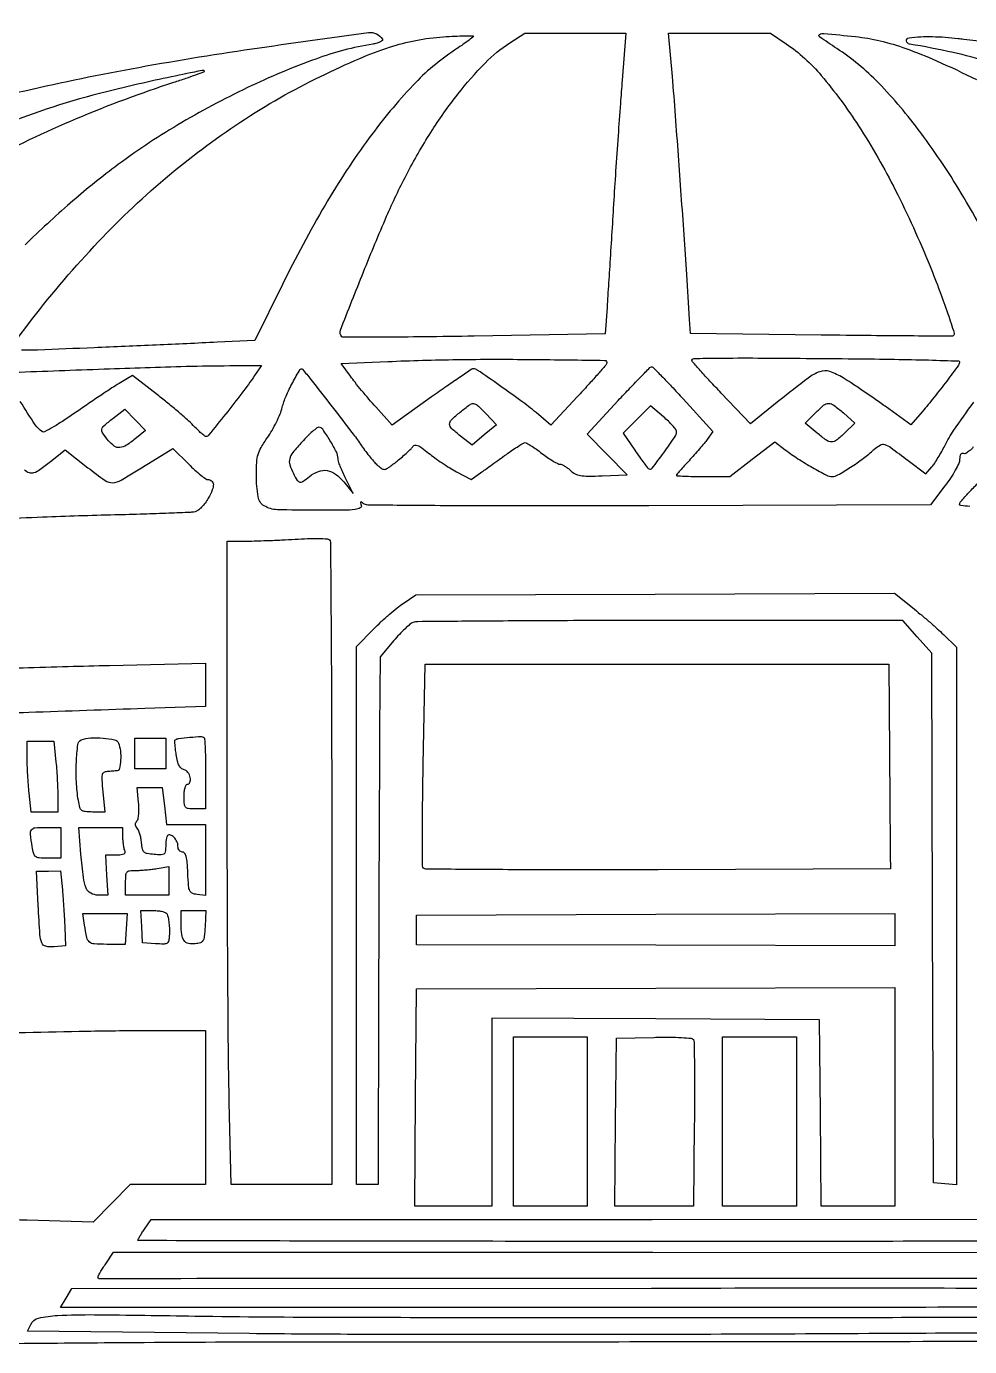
# Model space of a CAD drawing. Header units: millimetres. Extents: x 7 to 202, y 10 to 284.
# Drawn here: x 70.53 to 81.02, y 67.73 to 82.41 of the extents above; entities that cross this region are included whole.
import ezdxf

# ---------------------------------------------------------------- set-up
doc = ezdxf.new("R2010")
doc.units = ezdxf.units.MM
doc.layers.add('CUT', color=1, linetype='Continuous')
doc.layers.add('ENGRAVE', color=7, linetype='Continuous')

msp = doc.modelspace()

# ---------------------------------------------------------------- linework, layer by layer
at = {"layer": 'CUT'}
msp.add_circle((77.5, 76), 20, dxfattribs=at)
at = {"layer": 'ENGRAVE', "extrusion": (0, 0, -1)}
for points in [[(-32.411, 127.361, -0.000002), (-32.398, 124.768, -0.000205)], [(-77.201, 105.963, 0.000018), (-68.269, 105.993, 0.000035), (-59.395, 106.023, 0.092839)], [(-81.226, 82.009, -0.024489), (-80.833, 82.116, -0.013825), (-80.348, 82.21, 0.340815), (-80.314, 82.246, 0.407528), (-80.342, 82.281, 0.034009), (-80.602, 82.293, 0.025827), (-80.888, 82.273, -0.000199), (-80.95, 82.265, -0.000025), (-81.086, 82.249, -0.000029), (-81.247, 82.229, -0.000024), (-81.418, 82.208, 0.019855)], [(-70.434, 81.674, 0.011296), (-71.693, 81.936, 0.009447), (-73.039, 82.157, 0.002891), (-74.331, 82.338, 0.295684), (-74.488, 82.263, 0.356766), (-74.486, 82.249, 0.074246), (-74.464, 82.234, 0.048026), (-74.427, 82.22, 0.025625), (-74.379, 82.21, -0.046624), (-73.745, 82.044, -0.024001), (-72.988, 81.726, -0.023106), (-72.211, 81.311, -0.026392), (-71.511, 80.842, -0.018339), (-71.016, 80.442, -0.014655), (-70.513, 79.977, -0.014247)], [(-81.44, 79.61, -0.016338), (-80.95, 80.506, -0.026826), (-80.472, 81.225, -0.031994), (-80.003, 81.778, -0.055522), (-79.539, 82.161, 0.005479), (-79.348, 82.29, 0.537737), (-79.348, 82.318, 0.16752), (-79.396, 82.329, 0.001714), (-79.747, 82.293, 0.033006), (-80.02, 82.246, 0.025826), (-80.307, 82.161, 0.019926), (-80.649, 82.024, 0.008571), (-81.093, 81.816, 0.0188)], [(-70.328, 78.806), (-70.543, 79.088, 0.025231), (-71.281, 79.962, 0.028968), (-72.071, 80.715, 0.030165), (-72.911, 81.345, 0.032755), (-73.8, 81.851, 0.010345), (-74.234, 82.051, 0.024761), (-74.566, 82.176, 0.031031), (-74.859, 82.251, 0.029248), (-75.165, 82.291, 0.004922), (-75.293, 82.298, 0.008276), (-75.4, 82.302, 0.002753), (-75.491, 82.303, 0.43193), (-75.497, 82.297, 0.219866), (-75.492, 82.286, 0.003412), (-75.436, 82.244, 0.008365), (-75.369, 82.196, 0.005352), (-75.289, 82.142, -0.058747), (-74.827, 81.752, -0.029826), (-74.34, 81.166, -0.02602), (-73.849, 80.42, -0.018431), (-73.375, 79.536), (-73.07, 78.915), (-72.65, 78.895, 0.000852), (-71.973, 78.864, 0.000796), (-71.281, 78.834, 0.000427), (-70.653, 78.809, 0.010066), (-70.475, 78.806)], [(-70.053, 80.891, 0.022066), (-71.086, 81.382, 0.021382), (-72.169, 81.786, -0.003393), (-72.303, 81.83, -0.005816), (-72.413, 81.869, -0.001524), (-72.507, 81.904, -0.546041), (-72.508, 81.91, -0.252581), (-72.482, 81.917, -0.000819), (-72.14, 81.846, -0.004613), (-71.781, 81.767, -0.004418), (-71.418, 81.68, -0.035512), (-70.241, 81.297, -0.030034)], [(-68.922, 66.005, 0.000023), (-72.955, 66.007, 0.000044), (-76.966, 66.009, 0.142368)], [(-70.388, 78.562, 0.00025), (-71.394, 78.598, 0.001339), (-72.304, 78.628, 0.007571), (-72.789, 78.635), (-73.142, 78.635), (-73.065, 78.524, 0.010976), (-72.925, 78.33, 0.005926), (-72.744, 78.098, 0.001274), (-72.554, 77.861, 0.226946), (-72.526, 77.848, 0.168251), (-72.511, 77.853, 0.010306), (-72.473, 77.884, 0.014411), (-72.43, 77.924, 0.010111), (-72.383, 77.971, -0.018978), (-72.319, 78.032, -0.005729), (-72.218, 78.121, -0.005731), (-72.102, 78.218, -0.006202), (-71.986, 78.309), (-71.708, 78.525), (-71.559, 78.436, -0.010191), (-71.48, 78.387, -0.002665), (-71.355, 78.305, -0.002707), (-71.214, 78.209, -0.002767), (-71.075, 78.113, 0.008445), (-70.944, 78.025, 0.013222), (-70.829, 77.954, 0.007288), (-70.731, 77.899, 0.268234), (-70.706, 77.9, 0.107981), (-70.626, 77.978, 0.007949), (-70.459, 78.238, 0.004266)], [(-81.057, 77.731, 0.035502), (-81.012, 77.687, 0.039952), (-80.974, 77.659, 0.231119), (-80.949, 77.657, -0.147101), (-80.93, 77.659, -0.190452), (-80.916, 77.649, -0.112564), (-80.907, 77.627, -0.037975), (-80.905, 77.592, 0.106474), (-80.895, 77.547, 0.020419), (-80.857, 77.472, 0.020718), (-80.805, 77.386, 0.016974), (-80.742, 77.299), (-80.58, 77.088), (-77.449, 77.078, 0.000696), (-76.031, 77.075, 0.00213), (-75.07, 77.079, 0.000436), (-74.323, 77.085, 0.170999), (-74.274, 77.103, -0.018725), (-74.253, 77.119, -0.353872), (-74.245, 77.119, -0.289778), (-74.243, 77.11, -0.015212), (-74.252, 77.083, 0.383223), (-74.241, 77.053, 0.091018), (-74.184, 77.036, 0.025197), (-74.057, 77.028, 0.002382), (-73.745, 77.027, 0.009094), (-73.319, 77.034, 0.124713), (-73.172, 77.077, 0.225095), (-73.104, 77.178, 0.038147), (-73.086, 77.415, 0.013826), (-73.09, 77.562, 0.057559), (-73.105, 77.649, 0.062865), (-73.139, 77.727, 0.018547), (-73.209, 77.836, -0.022801), (-73.26, 77.915, -0.016566), (-73.308, 78.007, -0.016796), (-73.349, 78.098, -0.034838), (-73.373, 78.172, 0.04165), (-73.415, 78.295, 0.018589), (-73.489, 78.449, 0.010329), (-73.57, 78.592, 0.511394), (-73.597, 78.595, 0.014593), (-73.692, 78.482, 0.001204), (-73.928, 78.178, 0.001289), (-74.162, 77.874, 0.012946), (-74.255, 77.745, -0.010694), (-74.301, 77.681, -0.009553), (-74.351, 77.617, -0.00963), (-74.399, 77.561, -0.029174), (-74.434, 77.526, -0.042618), (-74.482, 77.489, -0.199115), (-74.516, 77.483, -0.104049), (-74.556, 77.502, -0.007849), (-74.652, 77.575, -0.009213), (-74.709, 77.623, -0.010589), (-74.763, 77.67, -0.009769), (-74.806, 77.712, -0.058445), (-74.825, 77.737, 0.214098), (-74.847, 77.752, 0.145145), (-74.878, 77.748, 0.060074), (-74.925, 77.722, 0.011953), (-75, 77.663, -0.015195), (-75.068, 77.611, -0.009175), (-75.152, 77.553, -0.009187), (-75.237, 77.498, -0.015892), (-75.31, 77.456), (-75.472, 77.37), (-75.579, 77.445, -0.00245), (-75.633, 77.482, -0.00091), (-75.707, 77.536, -0.000902), (-75.789, 77.594, -0.001089), (-75.865, 77.649, 0.007639), (-75.935, 77.699, 0.010797), (-76, 77.741, 0.007188), (-76.054, 77.774, 0.132745), (-76.074, 77.779, 0.134094), (-76.093, 77.774, 0.00874), (-76.141, 77.744, 0.01221), (-76.199, 77.705, 0.008782), (-76.261, 77.66, -0.012106), (-76.324, 77.614, -0.015746), (-76.384, 77.575, -0.013399), (-76.436, 77.546, -0.122388), (-76.461, 77.54, 0.105953), (-76.482, 77.535, 0.029056), (-76.513, 77.519, 0.027999), (-76.546, 77.497, 0.025953), (-76.578, 77.47, -0.069876), (-76.629, 77.433, -0.076795), (-76.688, 77.414, -0.043054), (-76.773, 77.407, -0.008134), (-76.93, 77.41), (-77.207, 77.42), (-76.985, 77.648), (-76.762, 77.875), (-77.108, 78.247, 0.002463), (-77.242, 78.389, 0.003873), (-77.359, 78.51, 0.001074), (-77.461, 78.614, 0.141202), (-77.477, 78.623, 0.259006), (-77.492, 78.619, 0.001877), (-77.59, 78.52, 0.006416), (-77.702, 78.404, 0.003991), (-77.831, 78.265), (-78.162, 77.902), (-78.098, 77.815, 0.014335), (-78.064, 77.771, 0.004733), (-78.012, 77.709, 0.004709), (-77.953, 77.642, 0.005327), (-77.896, 77.578, -0.003978), (-77.842, 77.52, -0.006191), (-77.797, 77.469, -0.002224), (-77.76, 77.424, -0.176398), (-77.757, 77.416, -0.399491), (-77.762, 77.411, -0.001825), (-77.843, 77.407, -0.006753), (-77.939, 77.404, -0.004054), (-78.052, 77.403), (-78.348, 77.403), (-78.599, 77.596), (-78.851, 77.788), (-78.966, 77.7, -0.019344), (-79.107, 77.601, -0.014251), (-79.27, 77.502, -0.010019), (-79.423, 77.419, -0.11986), (-79.488, 77.403, -0.131934), (-79.552, 77.42, -0.012214), (-79.691, 77.505, -0.016807), (-79.835, 77.606, -0.026094), (-79.952, 77.703, 0.054017), (-80.021, 77.753, 0.212815), (-80.072, 77.759, 0.080944), (-80.139, 77.725, 0.004193), (-80.332, 77.581), (-80.53, 77.431), (-80.597, 77.511, -0.026952), (-80.628, 77.552, -0.010359), (-80.666, 77.613, -0.010222), (-80.706, 77.68, -0.0124), (-80.74, 77.745, 0.036416), (-80.841, 77.917, 0.006168), (-81.061, 78.228, 0.001831)], [(-70.509, 77.478, -0.113284), (-70.559, 77.447, -0.161546), (-70.611, 77.446, -0.079059), (-70.679, 77.481, -0.013528), (-70.796, 77.569), (-70.961, 77.701), (-71.213, 77.501, -0.013629), (-71.403, 77.358, -0.173093), (-71.488, 77.334, -0.117011), (-71.582, 77.363, -0.00486), (-71.885, 77.547), (-72.156, 77.714), (-72.331, 77.542, -0.010533), (-72.401, 77.475, -0.014792), (-72.467, 77.419, -0.010992), (-72.523, 77.376, -0.159813), (-72.546, 77.369, 0.17481), (-72.588, 77.353, 0.217278), (-72.607, 77.316, 0.10405), (-72.595, 77.253, 0.030026), (-72.551, 77.162, 0.031178), (-72.516, 77.108, 0.03346), (-72.476, 77.061, 0.035564), (-72.435, 77.025, 0.115089), (-72.403, 77.01, 0.03926), (-72.352, 77.004, 0.000956), (-72.113, 76.994, 0.002075), (-71.832, 76.984, 0.001409), (-71.512, 76.975, -0.003497), (-70.709, 76.95, -0.001914), (-69.726, 76.907, -0.001899)], [(-81.019, 77.07, 0.007448), (-80.917, 77.08, 0.38226), (-80.905, 77.094, 0.183795), (-80.917, 77.125, 0.006062), (-81.008, 77.225, 0.012232), (-81.11, 77.33, 0.0157)], [(-70.431, 67.766, 0.000448), (-71.613, 67.776, 0.001577), (-73.423, 67.783, 0.000196), (-77.361, 67.785, -0.000391), (-80.073, 67.788, -0.000676), (-82.327, 67.795, -0.000055), (-84.329, 67.804, -0.087642)], [(-81.594, 67.882, -0.000572), (-79.894, 67.874, 0.000776), (-78.021, 67.866, 0.000663), (-76.049, 67.864, 0.000668), (-74.256, 67.866, 0.00191), (-73.009, 67.874), (-70.542, 67.9), (-70.578, 67.977, 0.23443), (-70.664, 68.047, 0.042752), (-70.875, 68.076, 0.015428), (-71.286, 68.085, 0.001157), (-72.402, 68.07, -0.003242), (-73.99, 68.057, -0.000477), (-77.205, 68.053, -0.000561), (-80.462, 68.056, -0.001837), (-82.615, 68.069, 0.00109)]]:
    msp.add_lwpolyline(points, format="xyb", dxfattribs=at)
for points in [[(-77.153, 81.808, -0.002181), (-77.133, 81.549, -0.000835), (-77.107, 81.189, -0.000826), (-77.08, 80.797, -0.001016), (-77.057, 80.431, 0.000235), (-77.035, 80.082, 0.000251), (-77.014, 79.741, 0.000238), (-76.995, 79.447, 0.001173), (-76.984, 79.282), (-76.963, 78.987), (-75.508, 78.963, 0.001189), (-74.949, 78.955, 0.001946), (-74.476, 78.951, 0.000212), (-74.053, 78.95, 0.199787), (-74.036, 78.957, 0.297757), (-74.02, 79.029, 0.001854), (-74.277, 79.679, 0.007726), (-74.534, 80.296, 0.017123), (-74.753, 80.756, 0.021632), (-75.025, 81.228, 0.024753), (-75.325, 81.653, 0.026966), (-75.628, 81.999, 0.057046), (-75.903, 82.224), (-76.069, 82.33), (-76.632, 82.33), (-77.195, 82.33)], [(-78.975, 82.213, 0.069892), (-79.367, 81.86, 0.031063), (-79.782, 81.3, 0.027237), (-80.192, 80.584, 0.019688), (-80.573, 79.747, 0.006252), (-80.685, 79.461, 0.009732), (-80.774, 79.212, 0.003759), (-80.844, 78.998, 0.324819), (-80.834, 78.967, 0.15827), (-80.82, 78.963, 0.000087), (-80.396, 78.965, 0.001134), (-79.923, 78.969, 0.00069), (-79.365, 78.975), (-77.911, 78.994), (-77.902, 79.148, -0.00297), (-77.871, 79.649, -0.000612), (-77.81, 80.532, -0.000563), (-77.746, 81.413, -0.003759), (-77.711, 81.851), (-77.669, 82.33), (-78.235, 82.33), (-78.801, 82.33)], [(-76.98, 78.657, 0.046168), (-76.958, 78.627, 0.002076), (-76.874, 78.531, 0.003469), (-76.772, 78.418, 0.002474), (-76.657, 78.292), (-76.361, 77.975), (-76.195, 78.113, -0.015449), (-76.027, 78.245, -0.006316), (-75.79, 78.415, -0.001977), (-75.542, 78.586, -0.151519), (-75.497, 78.601, -0.148996), (-75.48, 78.595, -0.000952), (-75.351, 78.508, -0.003719), (-75.204, 78.407, -0.002351), (-75.034, 78.287), (-74.595, 77.973), (-74.413, 78.176, 0.00576), (-74.337, 78.263, 0.00459), (-74.256, 78.36, 0.004642), (-74.182, 78.45, 0.01165), (-74.131, 78.518), (-74.03, 78.658), (-74.547, 78.681, 0.007362), (-75.317, 78.703, 0.00592), (-76.146, 78.704, 0.001216), (-76.959, 78.694, 0.57553)], [(-79.733, 78.712, 0.002016), (-80.182, 78.706, 0.003363), (-80.56, 78.698, 0.000455), (-80.894, 78.687, 0.409177), (-80.904, 78.677, 0.156287), (-80.892, 78.64, 0.002635), (-80.761, 78.464, 0.007372), (-80.621, 78.283, 0.009668), (-80.488, 78.123), (-80.362, 77.977), (-80.077, 78.183, -0.004117), (-79.955, 78.269, -0.003346), (-79.822, 78.36, -0.003381), (-79.699, 78.443, -0.008789), (-79.609, 78.5, -0.054493), (-79.46, 78.569, -0.170353), (-79.351, 78.568, -0.077038), (-79.219, 78.496, -0.005817), (-78.896, 78.243), (-78.581, 77.99), (-78.255, 78.33, 0.003451), (-78.129, 78.462, 0.00544), (-78.024, 78.578, 0.001674), (-77.934, 78.679, 0.186264), (-77.928, 78.695, 0.404419), (-77.948, 78.715, 0.002632), (-78.218, 78.719, 0.003919), (-78.661, 78.72, 0.000383)], [(-71.737, 78.033), (-71.853, 77.914), (-71.751, 77.831, 0.025976), (-71.641, 77.75, 0.122607), (-71.568, 77.724, 0.177557), (-71.506, 77.74, 0.069243), (-71.44, 77.801, 0.019933), (-71.377, 77.885, 0.203111), (-71.368, 77.927, 0.165502), (-71.391, 77.967, 0.012304), (-71.489, 78.049), (-71.621, 78.153)], [(-75.637, 78.102), (-75.755, 77.979), (-75.62, 77.865), (-75.484, 77.75), (-75.354, 77.853, 0.018428), (-75.255, 77.938, 0.207547), (-75.234, 77.985, 0.207074), (-75.254, 78.032, 0.018338), (-75.352, 78.119, 0.011566), (-75.457, 78.201, 0.177851), (-75.5, 78.214, 0.176366), (-75.542, 78.196, 0.011334)], [(-77.293, 77.694, -0.005028), (-77.345, 77.62, -0.007021), (-77.393, 77.555, -0.004482), (-77.435, 77.501, -0.087215), (-77.451, 77.487, -0.384295), (-77.485, 77.494, -0.006086), (-77.615, 77.666, -0.009189), (-77.736, 77.838, -0.150035), (-77.757, 77.905, -0.167124), (-77.749, 77.927, -0.017791), (-77.714, 77.969, -0.020381), (-77.667, 78.017, -0.015023), (-77.611, 78.066), (-77.466, 78.188), (-77.314, 78.036), (-77.162, 77.885)], [(-79.612, 78.109), (-79.739, 77.996), (-79.627, 77.888, 0.022681), (-79.536, 77.806, 0.170326), (-79.482, 77.787, 0.156366), (-79.425, 77.805, 0.018296), (-79.319, 77.886), (-79.189, 77.994), (-79.301, 78.109, 0.024766), (-79.392, 78.194, 0.177413), (-79.448, 78.214, 0.16237), (-79.506, 78.195, 0.019917)], [(-73.594, 77.789, -0.015939), (-73.491, 77.67, -0.103541), (-73.456, 77.6, -0.145161), (-73.457, 77.533, -0.041753), (-73.497, 77.435, -0.018837), (-73.54, 77.36, -0.212487), (-73.568, 77.341, -0.198165), (-73.601, 77.348, -0.016179), (-73.675, 77.403, 0.077107), (-73.776, 77.46, 0.12937), (-73.872, 77.469, 0.120954), (-73.965, 77.43, 0.062595), (-74.056, 77.343), (-74.161, 77.215), (-74.077, 77.383, 0.011089), (-74.045, 77.451, 0.013227), (-74.017, 77.517, 0.012024), (-73.997, 77.573, 0.079599), (-73.993, 77.602, -0.118103), (-73.975, 77.676, -0.019351), (-73.904, 77.804, -0.014708), (-73.823, 77.928, -0.245866), (-73.781, 77.95, -0.166978), (-73.759, 77.943, -0.013022), (-73.71, 77.903, -0.016633), (-73.653, 77.851, -0.011915)], [(-73.899, 76.7, 0.190985), (-73.909, 76.674, 0.000072), (-73.917, 75.632, 0.00111), (-73.922, 74.474, 0.000673), (-73.924, 73.103), (-73.924, 69.533), (-73.365, 69.533), (-72.806, 69.533), (-72.784, 70.448, 0.003599), (-72.775, 70.963, 0.000729), (-72.768, 71.876, 0.000769), (-72.763, 72.938, 0.00072), (-72.76, 74.024), (-72.759, 76.684), (-72.96, 76.684, -0.007015), (-73.061, 76.686, -0.002481), (-73.206, 76.691, -0.002462), (-73.366, 76.697, -0.002892), (-73.517, 76.706, 0.00742), (-73.655, 76.712, 0.011166), (-73.776, 76.713, 0.006201), (-73.876, 76.71, 0.194597)], [(-80.38, 75.945, 0.0058), (-80.467, 75.874, 0.004039), (-80.564, 75.792, 0.004074), (-80.655, 75.711, 0.008411), (-80.725, 75.646), (-80.87, 75.507), (-80.87, 72.518), (-80.87, 69.529), (-80.742, 69.539), (-80.614, 69.55), (-80.605, 72.495), (-80.596, 75.44), (-80.434, 75.621), (-80.272, 75.801), (-77.582, 75.802, -0.000795), (-76.546, 75.8, -0.001279), (-75.663, 75.795, -0.000198), (-74.88, 75.789, -0.082847), (-74.827, 75.779, -0.088719), (-74.793, 75.76, -0.015017), (-74.738, 75.711, -0.015998), (-74.675, 75.648, -0.013627), (-74.613, 75.578), (-74.462, 75.399), (-74.456, 74.613, -0.000697), (-74.454, 74.178, -0.000152), (-74.45, 73.427, -0.000159), (-74.447, 72.56, -0.000152), (-74.444, 71.68), (-74.438, 69.533), (-74.318, 69.533), (-74.198, 69.533), (-74.198, 72.523), (-74.198, 75.513), (-74.387, 75.705, 0.011207), (-74.47, 75.786, 0.009002), (-74.562, 75.869, 0.009119), (-74.65, 75.942, 0.022851), (-74.718, 75.991), (-74.86, 76.086), (-77.52, 76.095), (-80.18, 76.105)], [(-72.521, 75.086), (-72.521, 74.846), (-71.846, 74.823, -0.000364), (-70.554, 74.779, -0.000986), (-69.637, 74.745, -0.001337), (-68.907, 74.714, -0.001666), (-68.228, 74.682, 0.002526), (-67.859, 74.665, 0.00408), (-67.546, 74.655, 0.00085), (-67.27, 74.648, 0.221891), (-67.249, 74.658, 0.125342), (-67.229, 74.697, 0.00363), (-67.189, 74.881, 0.002225), (-67.151, 75.072, 0.252889), (-67.158, 75.096, 0.181145), (-67.178, 75.105, 0.000054), (-68.093, 75.159, 0.001113), (-68.955, 75.209, 0.001851), (-69.681, 75.246, 0.002716), (-70.025, 75.26, 0.001114), (-70.491, 75.276, 0.001102), (-70.991, 75.291, 0.001413), (-71.452, 75.303), (-72.521, 75.327)], [(-80.125, 74.332, -0.000011), (-80.128, 73.944, -0.000014), (-80.13, 73.592, -0.00001), (-80.133, 73.297, -0.000149), (-80.133, 73.194), (-80.135, 73.04), (-77.553, 73.031, 0.000973), (-76.562, 73.03, 0.001599), (-75.722, 73.033, 0.000145), (-74.971, 73.038, 0.196971), (-74.945, 73.049, 0.197007), (-74.934, 73.075, 0.000749), (-74.933, 73.397, 0.003667), (-74.934, 73.765, 0.002278), (-74.94, 74.196), (-74.962, 75.316), (-77.54, 75.316), (-80.118, 75.316)], [(-70.857, 74.229, 0.005449), (-70.865, 74.129, 0.004093), (-70.872, 74.018, 0.004138), (-70.877, 73.914, 0.009486), (-70.879, 73.836), (-70.879, 73.673), (-70.73, 73.673), (-70.581, 73.673), (-70.559, 73.884, 0.00731), (-70.55, 73.977, 0.004774), (-70.543, 74.086, 0.004801), (-70.538, 74.192, 0.009151), (-70.537, 74.277), (-70.537, 74.46), (-70.686, 74.46), (-70.835, 74.46)], [(-71.552, 74.44, 0.064425), (-71.573, 74.354, 0.039101), (-71.576, 74.249, 0.035506), (-71.565, 74.157, 0.327736), (-71.538, 74.132, 0.005916), (-71.516, 74.129, 0.002296), (-71.487, 74.127, 0.002272), (-71.455, 74.124, 0.002813), (-71.425, 74.122, -0.118985), (-71.388, 74.111, -0.211254), (-71.37, 74.085, -0.070214), (-71.367, 74.032, -0.006112), (-71.379, 73.896), (-71.402, 73.673), (-71.265, 73.673, 0.019738), (-71.18, 73.677, 0.151682), (-71.144, 73.691, 0.160137), (-71.123, 73.723, 0.022692), (-71.106, 73.802, 0.028749), (-71.084, 74.009, 0.024169), (-71.084, 74.229, 0.016981), (-71.1, 74.424, 0.27909), (-71.138, 74.474, 0.076755), (-71.242, 74.496, 0.035454), (-71.381, 74.495, 0.030453), (-71.509, 74.476, 0.255567)], [(-72.502, 74.502, 0.18369), (-72.51, 74.485, 0.002861), (-72.516, 74.375, 0.007182), (-72.52, 74.245, 0.004642), (-72.521, 74.095), (-72.521, 73.707), (-72.402, 73.707, 0.022778), (-72.327, 73.711, 0.192545), (-72.298, 73.726, 0.165362), (-72.285, 73.758, 0.01583), (-72.282, 73.844, 0.023598), (-72.284, 73.897, 0.037669), (-72.292, 73.941, 0.04382), (-72.303, 73.973, 0.295869), (-72.316, 73.981, -0.319693), (-72.346, 74.003, -0.134175), (-72.35, 74.055, -0.100699), (-72.325, 74.113, -0.180203), (-72.283, 74.142, 0.115591), (-72.251, 74.159, 0.092269), (-72.227, 74.19, 0.061966), (-72.208, 74.239, 0.022571), (-72.194, 74.311, 0.008598), (-72.186, 74.37, 0.013105), (-72.181, 74.422, 0.00765), (-72.179, 74.465, 0.227741), (-72.184, 74.474, 0.147348), (-72.221, 74.49, 0.008345), (-72.346, 74.504, 0.006701), (-72.474, 74.513, 0.214865)], [(-72.062, 73.742), (-72.085, 73.536), (-72.303, 73.536), (-72.521, 73.536), (-72.521, 73.141), (-72.521, 72.745), (-72.427, 72.756, 0.067661), (-72.372, 72.77, 0.197264), (-72.345, 72.797, 0.084189), (-72.332, 72.851, 0.006802), (-72.323, 72.997, -0.009983), (-72.316, 73.111, -0.042517), (-72.304, 73.178, -0.086542), (-72.287, 73.216, -0.247849), (-72.263, 73.228, 0.128238), (-72.244, 73.233, 0.100734), (-72.228, 73.247, 0.089245), (-72.217, 73.268, 0.075897), (-72.213, 73.293, -0.109053), (-72.202, 73.344, -0.084054), (-72.169, 73.392, -0.110256), (-72.13, 73.417, -0.294884), (-72.099, 73.411, -0.126355), (-72.09, 73.396, -0.024869), (-72.083, 73.366, -0.024925), (-72.078, 73.329, -0.020879), (-72.077, 73.289, 0.032269), (-72.073, 73.231, 0.21276), (-72.058, 73.206, 0.156886), (-72.027, 73.197, 0.015836), (-71.948, 73.201, 0.023185), (-71.872, 73.211, 0.144801), (-71.838, 73.228, 0.154953), (-71.819, 73.261, 0.0277), (-71.809, 73.331, -0.02412), (-71.802, 73.38, -0.02366), (-71.79, 73.428, -0.024335), (-71.775, 73.47, -0.077585), (-71.76, 73.495, 0.058399), (-71.746, 73.517, 0.107691), (-71.741, 73.537, 0.120246), (-71.745, 73.556, 0.084449), (-71.758, 73.574, -0.1499), (-71.77, 73.597, -0.025365), (-71.778, 73.648, -0.02576), (-71.78, 73.71, -0.020395), (-71.776, 73.778), (-71.76, 73.947), (-71.899, 73.947), (-72.039, 73.947)], [(-70.913, 73.331), (-70.913, 73.16), (-70.764, 73.16, 0.016006), (-70.669, 73.163, 0.146163), (-70.631, 73.177, 0.168995), (-70.61, 73.209, 0.023198), (-70.593, 73.288, 0.012144), (-70.573, 73.428, 0.183042), (-70.585, 73.475, 0.22503), (-70.624, 73.498, 0.01913), (-70.742, 73.502), (-70.913, 73.502)], [(-71.598, 73.402, -0.018051), (-71.599, 73.36, -0.015472), (-71.604, 73.316, -0.015746), (-71.61, 73.276, -0.042363), (-71.618, 73.248, 0.11453), (-71.622, 73.222, 0.246425), (-71.611, 73.205, 0.110893), (-71.582, 73.196, 0.018217), (-71.523, 73.194), (-71.406, 73.194), (-71.42, 72.972), (-71.434, 72.749), (-71.327, 72.749, 0.125466), (-71.244, 72.77, 0.169696), (-71.193, 72.827, 0.06991), (-71.162, 72.945, 0.009218), (-71.135, 73.204), (-71.11, 73.502), (-71.354, 73.502), (-71.598, 73.502)], [(-70.928, 72.807, 0.004013), (-70.936, 72.711, 0.002417), (-70.944, 72.597, 0.002421), (-70.951, 72.484, 0.004233), (-70.956, 72.39), (-70.964, 72.185), (-70.836, 72.174, 0.072496), (-70.743, 72.18, 0.255192), (-70.699, 72.218, 0.075426), (-70.679, 72.31, 0.00339), (-70.66, 72.634), (-70.641, 73.015), (-70.775, 73.017), (-70.908, 73.019)], [(-72.111, 72.908), (-72.111, 72.749), (-71.871, 72.749), (-71.632, 72.749), (-71.632, 72.886, 0.015808), (-71.634, 72.971, 0.155676), (-71.647, 73.004, 0.196398), (-71.675, 73.02, 0.027686), (-71.743, 73.023, -0.014222), (-71.795, 73.025, -0.007402), (-71.859, 73.03, -0.007354), (-71.925, 73.037, -0.011129), (-71.982, 73.045), (-72.111, 73.066)], [(-71.637, 72.373), (-71.625, 72.202), (-71.422, 72.202, 0.016378), (-71.282, 72.206, 0.163363), (-71.228, 72.229, 0.164567), (-71.199, 72.278, 0.016683), (-71.175, 72.416), (-71.157, 72.544), (-71.403, 72.544), (-71.649, 72.544)], [(-72.094, 72.536, 0.045117), (-72.107, 72.487, 0.02141), (-72.115, 72.423, 0.01992), (-72.119, 72.351, 0.01831), (-72.116, 72.277, 0.065886), (-72.107, 72.234, 0.20614), (-72.088, 72.212, 0.111306), (-72.05, 72.205, 0.013684), (-71.965, 72.208), (-71.82, 72.219), (-71.81, 72.399), (-71.799, 72.578), (-71.939, 72.578, 0.026579), (-71.995, 72.575, 0.040613), (-72.044, 72.566, 0.048171), (-72.079, 72.553, 0.192137)], [(-72.515, 72.399, 0.011091), (-72.506, 72.288, 0.104874), (-72.491, 72.243, 0.185671), (-72.463, 72.22, 0.050786), (-72.405, 72.208, 0.084842), (-72.329, 72.212, 0.186231), (-72.281, 72.244, 0.123097), (-72.256, 72.312, 0.02898), (-72.248, 72.433), (-72.248, 72.578), (-72.386, 72.578), (-72.525, 72.578)], [(-72.521, 70.388), (-72.521, 69.533), (-72.101, 69.533), (-71.681, 69.533), (-71.477, 69.324), (-71.272, 69.115), (-70.537, 69.135, 0.004453), (-69.916, 69.157, 0.005069), (-69.323, 69.189, 0.001202), (-68.773, 69.227, 0.197634), (-68.72, 69.253, 0.119387), (-68.691, 69.309, 0.00028), (-68.466, 70.21, 0.000145), (-68.238, 71.126, 0.280539), (-68.247, 71.153, 0.175594), (-68.283, 71.167, 0.000057), (-69.834, 71.206, 0.000969), (-71.199, 71.237, 0.005399), (-71.931, 71.244), (-72.521, 71.244)], [(-77.944, 71.143, 0.135327), (-77.952, 71.115, 0.000908), (-77.956, 70.852, 0.003488), (-77.957, 70.552, 0.002211), (-77.955, 70.201), (-77.945, 69.293), (-77.508, 69.293), (-77.071, 69.293), (-77.08, 70.226), (-77.089, 71.158), (-77.506, 71.168, 0.00665), (-77.678, 71.17, 0.01312), (-77.814, 71.165, 0.008638), (-77.92, 71.158, 0.235885)], [(-83.146, 69.034, 0.004652), (-83.179, 68.99, 0.007038), (-83.206, 68.951, 0.003168), (-83.229, 68.918, 0.149134), (-83.231, 68.91, 0.413655), (-83.227, 68.905, 0.000004), (-81.548, 68.902, 0.000316), (-79.698, 68.9, 0.00019), (-77.5, 68.899, 0.000245), (-75.302, 68.901, 0.000409), (-73.452, 68.904, 0.000007), (-71.775, 68.909, 0.413396), (-71.769, 68.915, 0.130676), (-71.771, 68.925, 0.005222), (-71.79, 68.957, 0.008887), (-71.813, 68.994, 0.00614), (-71.841, 69.036), (-71.914, 69.142), (-77.487, 69.144), (-83.06, 69.146)], [(-83.582, 68.642), (-83.676, 68.506), (-83.548, 68.503, 0.005786), (-82.476, 68.49, 0.00012), (-77.135, 68.487, 0.000003), (-71.338, 68.485, 0.414312), (-71.324, 68.499, 0.120569), (-71.328, 68.515, 0.008737), (-71.349, 68.555, 0.011827), (-71.377, 68.602, 0.008659), (-71.411, 68.652), (-71.497, 68.78), (-77.493, 68.779), (-83.488, 68.778)], [(-83.948, 68.37, 0.104014), (-83.973, 68.344, 0.014774), (-84.011, 68.281, 0.014244), (-84.045, 68.216, 0.114255), (-84.053, 68.184, 0.413341), (-84.045, 68.176, 0.000009), (-82.122, 68.17, 0.00046), (-80, 68.166, 0.000276), (-77.48, 68.164), (-70.907, 68.164), (-70.97, 68.27), (-71.033, 68.375), (-77.478, 68.381, 0.000249), (-79.951, 68.382, 0.000413), (-82.037, 68.38, 0.000012), (-83.925, 68.377, 0.146878)]]:
    msp.add_lwpolyline(points, format="xyb", close=True, dxfattribs=at)
for points in [[(-72.077, 74.323), (-72.077, 74.152), (-71.905, 74.152), (-71.734, 74.152), (-71.734, 74.323), (-71.734, 74.494), (-71.905, 74.494), (-72.077, 74.494)], [(-80.186, 72.365), (-80.186, 72.185), (-77.526, 72.191), (-74.865, 72.197), (-74.865, 72.362), (-74.865, 72.527), (-77.526, 72.536), (-80.186, 72.546)], [(-80.186, 70.508), (-80.186, 69.293), (-79.776, 69.293), (-79.366, 69.293), (-79.357, 70.328), (-79.348, 71.364), (-77.526, 71.372), (-75.704, 71.381), (-75.704, 70.337), (-75.704, 69.293), (-75.275, 69.293), (-74.847, 69.293), (-74.856, 70.5), (-74.865, 71.706), (-77.526, 71.714), (-80.186, 71.723)], [(-76.764, 70.234), (-76.764, 69.293), (-76.354, 69.293), (-75.943, 69.293), (-75.943, 70.234), (-75.943, 71.175), (-76.354, 71.175), (-76.764, 71.175)], [(-79.091, 70.234), (-79.091, 69.293), (-78.68, 69.293), (-78.27, 69.293), (-78.27, 70.234), (-78.27, 71.175), (-78.68, 71.175), (-79.091, 71.175)]]:
    msp.add_lwpolyline(points, close=True, dxfattribs=at)

doc.saveas('drawing.dxf')
